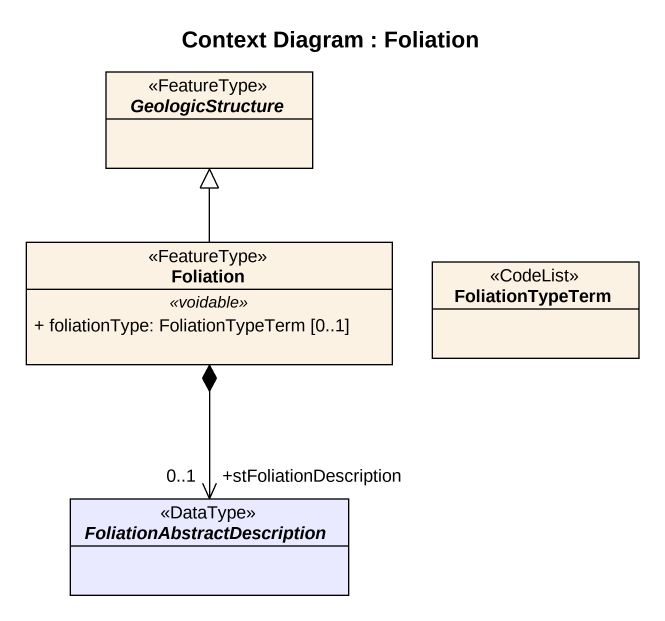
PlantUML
@startuml
title Context Diagram : Foliation
hide circle
hide empty members
skinparam classAttributeIconSize 0
abstract class GeologicStructure <<FeatureType>> #FCF2E3
class Foliation <<FeatureType>> #FCF2E3 {
  .. <<voidable>> ..
  + foliationType: FoliationTypeTerm [0..1]
}
class FoliationTypeTerm <<CodeList>> #FCF2E3
abstract class FoliationAbstractDescription <<DataType>> #E9E9FF
Foliation -up-|> GeologicStructure
Foliation *--> "+stFoliationDescription\n0..1" FoliationAbstractDescription
@enduml
